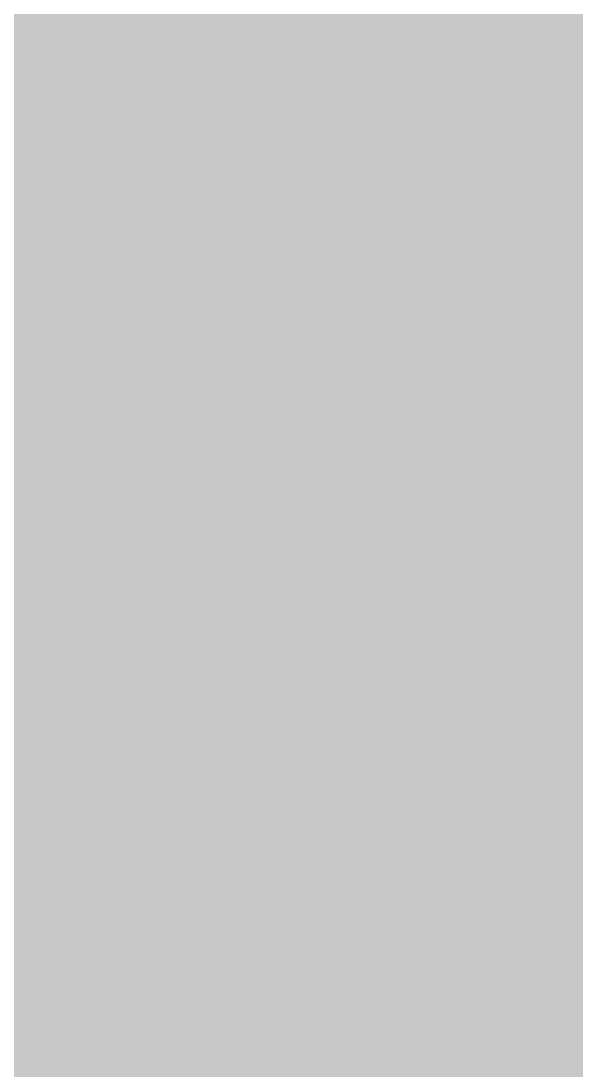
# Model space of a CAD drawing. Header units: inches. Extents: x -5 to 274, y -9 to 58.
# Drawn here: x 1.795 to 2.156, y 6.455 to 7.136 of the extents above; entities that cross this region are included whole.
import ezdxf

# ---------------------------------------------------------------- set-up
doc = ezdxf.new("R2010")
doc.units = ezdxf.units.IN
for name, color, linetype in [('Bottom Layer', 5, 'Continuous'), ('Bottom Solder', 6, 'Continuous'), ('Dimensions', 6, 'Continuous'), ('Fabrication Info', 56, 'Continuous'), ('Multi-Layer', 9, 'Continuous'), ('Top Layer', 1, 'Continuous'), ('Top Solder', 216, 'Continuous')]:
    doc.layers.add(name, color=color, linetype=linetype)

# ---------------------------------------------------------------- blocks, each defined once
blk = doc.blocks.new('CUI_UJ32_C_H_G_H2_SMT_TR_8')
at = {"layer": 'Bottom Layer'}
h = blk.add_hatch(color=5, dxfattribs=at)
edge = h.paths.add_edge_path()
edge.add_arc((-4.5, 4.45), 0.5, 180, 360)
edge.add_line((-4, 4.45), (-4, 5.05))
edge.add_arc((-4.5, 5.05), 0.5, 0, 180)
edge.add_line((-5, 5.05), (-5, 4.45))
at = {"layer": 'Bottom Solder'}
h = blk.add_hatch(color=6, dxfattribs=at)
edge = h.paths.add_edge_path()
edge.add_arc((-4.5, 4.45), 0.6016, 180, 360)
edge.add_line((-3.8984, 4.45), (-3.8984, 5.05))
edge.add_arc((-4.5, 5.05), 0.6016, 0, 180)
edge.add_line((-5.1016, 5.05), (-5.1016, 4.45))
at = {"layer": 'Multi-Layer'}
h = blk.add_hatch(color=9, dxfattribs=at)
edge = h.paths.add_edge_path()
edge.add_arc((-4.5, 4.45), 0.5, 180, 360)
edge.add_line((-4, 4.45), (-4, 5.05))
edge.add_arc((-4.5, 5.05), 0.5, 0, 180)
edge.add_line((-5, 5.05), (-5, 4.45))
at = {"layer": 'Top Layer'}
h = blk.add_hatch(color=1, dxfattribs=at)
edge = h.paths.add_edge_path()
edge.add_arc((-4.5, 4.45), 0.5, 180, 360)
edge.add_line((-4, 4.45), (-4, 5.05))
edge.add_arc((-4.5, 5.05), 0.5, 0, 180)
edge.add_line((-5, 5.05), (-5, 4.45))
at = {"layer": 'Top Solder'}
h = blk.add_hatch(color=216, dxfattribs=at)
edge = h.paths.add_edge_path()
edge.add_arc((-4.5, 4.45), 0.6016, 180, 360)
edge.add_line((-3.8984, 4.45), (-3.8984, 5.05))
edge.add_arc((-4.5, 5.05), 0.6016, 0, 180)
edge.add_line((-5.1016, 5.05), (-5.1016, 4.45))
at = {"layer": 'Fabrication Info', "const_width": 0.127}
for points in [[(-4.825, 5.5), (4.825, 5.5)], [(-4.825, 0.05), (-4.825, 5.5)]]:
    blk.add_lwpolyline(points, dxfattribs=at)
at = {"layer": 'Fabrication Info', "const_width": 0.0635}
blk.add_lwpolyline([(-4.85675, 5.5, 1), (-4.79325, 5.5, 1)], format="xyb", close=True, dxfattribs=at)
blk.add_lwpolyline([(-4.85675, 5.5, 1), (-4.79325, 5.5, 1)], format="xyb", close=True, dxfattribs=at)

msp = doc.modelspace()

# ---------------------------------------------------------------- hatches: boundary and pattern name
at = {"layer": 'Top Layer'}
msp.add_hatch(color=1, dxfattribs=at).paths.add_polyline_path([(4.318, 7.8486), (1.4732, 7.8486), (1.4732, 5.1816), (4.318, 5.1816)])

# ---------------------------------------------------------------- linework, layer by layer
at = {"layer": 'Dimensions', "const_width": 0.254}
msp.add_lwpolyline([(2.08684, 6.59797, -0.414214), (2.48684, 6.99797)], format="xyb", dxfattribs=at)
msp.add_lwpolyline([(2.08684, 4.99797), (2.08684, 6.59797)], dxfattribs=at)
at = {"layer": 'Dimensions', "const_width": 0.127}
msp.add_lwpolyline([(2.02334, 6.59797, 1), (2.15034, 6.59797, 1)], format="xyb", close=True, dxfattribs=at)
msp.add_lwpolyline([(2.02334, 6.59797, 1), (2.15034, 6.59797, 1)], format="xyb", close=True, dxfattribs=at)
at = {"layer": 'Top Layer', "const_width": 0.635}
msp.add_lwpolyline([(2.4142, 5.90452), (2.4142, 6.159)], dxfattribs=at)
at = {"layer": 'Top Layer', "const_width": 0.3175}
msp.add_lwpolyline([(2.25545, 6.159, 1), (2.57295, 6.159, 1)], format="xyb", close=True, dxfattribs=at)

# ---------------------------------------------------------------- block references
msp.add_blockref('CUI_UJ32_C_H_G_H2_SMT_TR_8', (6.9142, 1.409))

doc.saveas('drawing.dxf')
